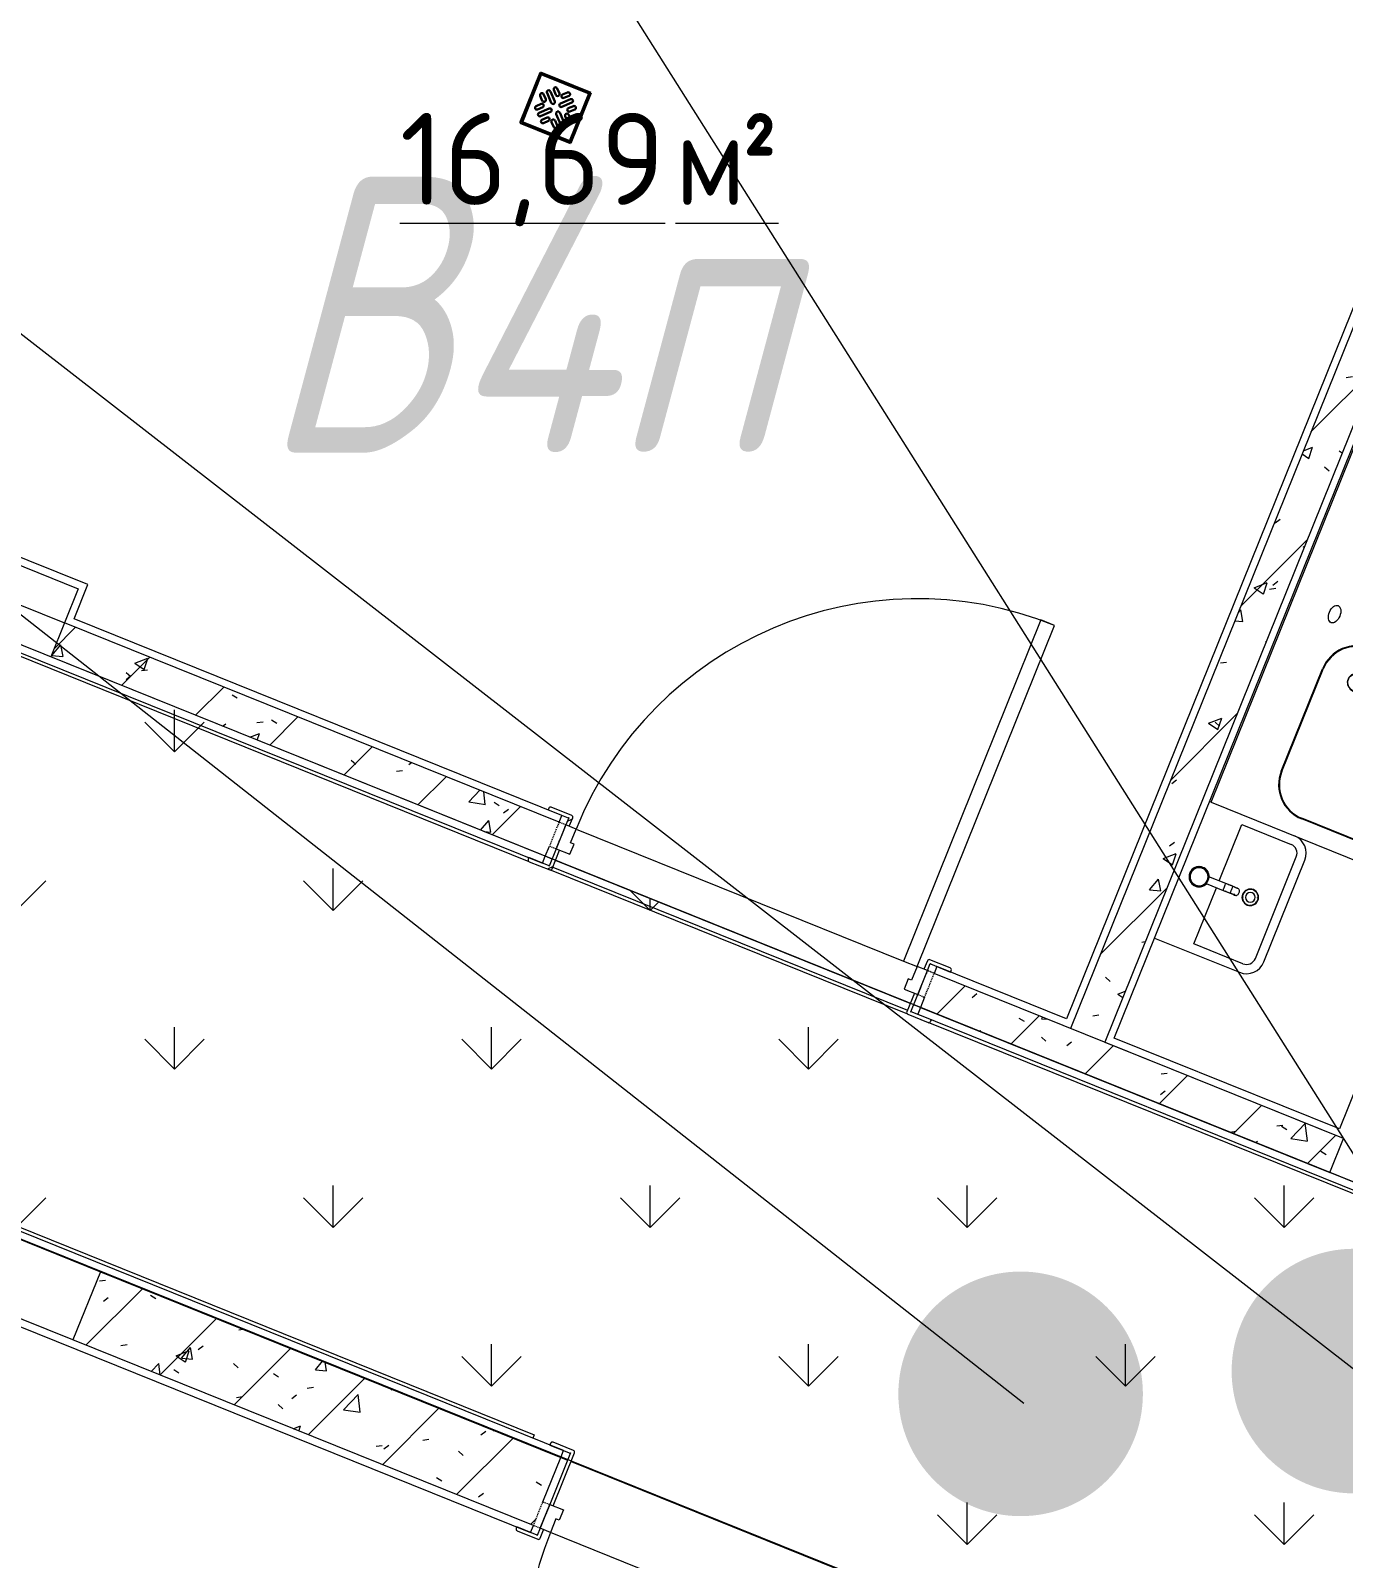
# Model space of a CAD drawing. Header units: millimetres. Extents: x -584918 to 2941280, y 3000189 to 4229862.
# Drawn here: x -420998 to -417427, y 3688016 to 3692171 of the extents above; entities that cross this region are included whole.
import ezdxf

# ---------------------------------------------------------------- set-up
doc = ezdxf.new("R2010")
doc.units = ezdxf.units.MM
doc.linetypes.add('ASVP_Невидимые', pattern=[5, 3, -2])
for name, color, linetype, lineweight in [('Двери', 7, 'Continuous', 0), ('Марки помещений', 7, 'Continuous', 0), ('Обобщенные модели', 7, 'Continuous', 0), ('Перекрытие', 7, 'Continuous', 0), ('Сантехника', 7, 'Continuous', 0), ('Стены внутренние', 7, 'Continuous', 0), ('Стены несущие', 7, 'Continuous', 0), ('Стены отделка', 7, 'Continuous', 0), ('экспертиза ДУ', 1, 'Continuous', 0), ('экспертиза ДУ категории', 1, 'Continuous', 0), ('экспертиза условные обозначения', 1, 'Continuous', 0)]:
    doc.layers.add(name, color=color, linetype=linetype, lineweight=lineweight)
doc.styles.add('GOST Common_2', font='', dxfattribs={"height": 500})
doc.styles.add('GOST Common_3', font='', dxfattribs={"width": 0.9, "height": 500})
doc.styles.add('mytext', font='isocpeur.ttf', dxfattribs={"width": 0.8, "oblique": 14.999978})
doc.styles.get('GOST Common_2').set_extended_font_data('GOST Common')
doc.styles.get('GOST Common_3').set_extended_font_data('GOST Common')
pattern_1 = [(45, (-437515.92, 3663725.22), (-141.4214, 141.4214), [])]
pattern_2 = [(50, (-437515.92, 3663725.22), (364.368, -31.8783), [38.1, -419.1]), (355, (-437515.92, 3663725.2), (-70.486, 382.1133), [30.48, -335.28]), (100.451, (-437485.56, 3663722.56), (293.885, 350.2334), [32.38, -356.18]), (46.184, (-437515.92, 3663826.8), (542.1585, -84.086), [57.15, -628.65]), (96.636, (-437470.74, 3663819.8), (474.805, 494.8554), [48.57, -534.27]), (351.184, (-437515.9, 3663826.8), (474.81, 494.85), [45.72, -502.92]), (21, (-437465.12, 3663801.42), (303.2285, -204.5305), [38.1, -419.1]), (326, (-437465.12, 3663801.4), (123.604, 368.376), [30.48, -335.28]), (71.451, (-437439.86, 3663784.37), (426.834, 163.8427), [32.38, -356.18]), (37.5, (-437515.92, 3663725.22), (6.17665, 169.11015), [16.764, -314.452, 16.764, -323.596, -336.55]), (37.5, (-437515.92, 3663725.22), (6.17665, 169.11015), [-671.576, 16.764, -319.786]), (7.5, (-437515.92, 3663725.22), (133.6389, 200.3615), [16.764, -177.292, 16.764, -306.832, -128.27]), (7.5, (-437515.92, 3663725.22), (133.6389, 200.3615), [-517.652, 16.764, -111.506]), (327.5, (-437629.21, 3663725.22), (271.1818, -11.45836), [16.764, -110.236, 16.764, -379.476, -525.78]), (327.5, (-437629.21, 3663725.22), (271.1818, -11.45836), [-523.24, 16.764, -509.016]), (317.5, (-437680, 3663725.22), (296.2585, 50.8528), [16.764, -148.336, 16.764, -246.38, -373.38]), (317.5, (-437680, 3663725.22), (296.2585, 50.8528), [-428.244, 16.764, -356.616])]

# ---------------------------------------------------------------- blocks, each defined once
blk = doc.blocks.new('VK_02_Мойка - Рукомойник-V162-АР Этаж 01')
at = {"layer": 'Сантехника', "color": 253, "true_color": 0xaaaaaa}
for p, q in [((-200, 0), (-200, -249)), ((-175, -249), (-175, -105)), ((-175, -105), (-9.9, -105)), ((9.9, -105), (175, -105)), ((175, -105), (175, -249)), ((-149, -275), (149, -275)), ((-149, -300), (149, -300))]:
    blk.add_line(p, q, dxfattribs=at)
for centre, radius, start, end in [((-149, -249), 51, 180, 270), ((-149, -249), 26, 180, 270), ((149, -249), 26, 270, 360), ((149, -249), 51, 270, 360)]:
    blk.add_arc(centre, radius, start, end, dxfattribs=at)
blk = doc.blocks.new('МС_03-03_Смеситель_Однокрановый - МС_03-03_Смеситель_Однокрановый-V163-АР Этаж 01')
at = {"layer": 'Сантехника', "color": 253, "true_color": 0xaaaaaa}
for p, q in [((-10, -24.6), (-10, -74.6)), ((10, -74.6), (10, -24.6)), ((-10, -74.6), (-10, -94.6)), ((-10, -74.6), (-10, -80.8)), ((10, -94.6), (10, -74.6)), ((10, -80.8), (10, -74.6)), ((-10, -83.3), (-10, -98.3)), ((-10, -94.6), (-9.9, -94.6)), ((-10, -108.1), (-10, -109.9)), ((10, -98.3), (10, -83.3)), ((10, -109.9), (10, -108.1))]:
    blk.add_line(p, q, dxfattribs=at)
at = {"layer": 'Сантехника', "color": 253, "true_color": 0xaaaaaa, "flags": 128}
for points in [[(-10, -83.3), (-10, -82), (-10, -80.8)], [(-10, -80.8), (-10, -82), (-10, -83.3)], [(10, -80.8), (10, -82), (10, -83.3)], [(10, -83.3), (10, -82), (10, -80.8)], [(9.9, -94.6), (9.5, -94.6), (8.9, -94.6), (8.1, -94.6), (7.1, -94.6), (5.9, -94.6), (4.5, -94.6), (3.1, -94.6), (1.6, -94.6), (0, -94.6), (-1.6, -94.6), (-3.1, -94.6), (-4.5, -94.6), (-5.9, -94.6), (-7.1, -94.6), (-8.1, -94.6), (-8.9, -94.6), (-9.5, -94.6), (-9.9, -94.6), (-10, -94.6)], [(-10, -108.1), (-10, -104.4), (-10, -98.3)], [(-10, -98.3), (-10, -104.4), (-10, -108.1)], [(-7, -104.8), (-8.1, -105.7), (-9.1, -107), (-9.8, -108.4), (-10, -109.9)], [(-10, -109.9), (-9.8, -111.5), (-9.1, -112.9), (-8.1, -114.2), (-6.7, -115.3), (-5, -116.2), (-3.1, -116.8), (-1, -117.2), (1, -117.2), (3.1, -116.8), (5, -116.2), (6.7, -115.3), (8.1, -114.2), (9.1, -112.9), (9.8, -111.5), (10, -109.9)], [(10, -109.9), (9.8, -108.4), (9.1, -107)], [(10, -98.3), (10, -104.4), (10, -108.1)], [(10, -108.1), (10, -104.4), (10, -98.3)]]:
    blk.add_lwpolyline(points, dxfattribs=at)
at = {"layer": 'Сантехника', "color": 253, "true_color": 0xaaaaaa}
for radius, start, end in [(27.5, 360, 180), (27.5, 165, 180), (27.5, 180, 248.3704), (27.5, 180, 198.023), (27.5, 143.312, 156.6878), (24.5, 360, 180), (24.5, 180, 360), (27.5, 101.9769, 138.0229), (27.5, 83.3119, 96.6877), (27.5, 41.9768, 78.0228), (27.5, 23.3117, 36.6875), (27.5, 0, 18.0226), (27.5, 203.3122, 216.688), (27.5, 221.9771, 238.1454), (27.5, 240, 248.4991), (27.5, 291.6291, 320), (27.5, 291.5009, 318.0232), (27.5, 320.4585, 360), (27.5, 323.3125, 336.6883), (27.5, 345, 360)]:
    blk.add_arc((0, 0), radius, start, end, dxfattribs=at)
for points, knots in [([(10, -24.6), (9.8, -24.6), (9.5, -24.6), (9, -24.7), (8.6, -24.8), (8.4, -24.9), (8, -25), (7.4, -25.1), (6.7, -25.3), (6.2, -25.4), (5.9, -25.4), (5.4, -25.5), (4.7, -25.6), (3.7, -25.8), (2.6, -25.9), (0.8, -26), (-0.8, -26), (-2.5, -25.9), (-3.5, -25.8), (-4.4, -25.7), (-5, -25.6), (-5.5, -25.5), (-5.9, -25.4), (-6.2, -25.4), (-6.4, -25.3), (-6.6, -25.3), (-7, -25.2), (-7.5, -25.1), (-8, -25), (-8.3, -24.9), (-8.6, -24.8), (-8.8, -24.8), (-9.1, -24.7), (-9.4, -24.6), (-9.7, -24.6), (-9.9, -24.6), (-10, -24.6)], [-1, -1, -1, -1, -0.958333, -0.916667, -0.895833, -0.885417, -0.875, -0.833333, -0.791667, -0.78125, -0.770833, -0.75, -0.708333, -0.666667, -0.611111, -0.555556, -0.444444, -0.388889, -0.333333, -0.305556, -0.277778, -0.25, -0.236111, -0.222222, -0.215278, -0.208333, -0.194444, -0.166667, -0.138889, -0.125, -0.111111, -0.097222, -0.083333, -0.055556, -0.027778, 0, 0, 0, 0]), ([(-9.9, -74.6), (-9.8, -74.6), (-9.5, -74.5), (-8.9, -74.5), (-8.1, -74.4), (-7.1, -74.4), (-5.5, -74.3), (-2.2, -74.2), (3.3, -74.2), (7.7, -74.4), (9.4, -74.5), (9.8, -74.6), (9.9, -74.6)], [0.05, 0.05, 0.05, 0.05, 0.1, 0.15, 0.2, 0.25, 0.3, 0.4, 0.6, 0.8, 0.9, 0.95, 0.95, 0.95, 0.95])]:
    blk.add_open_spline(points, degree=3, knots=knots, dxfattribs=at)
blk = doc.blocks.new('МС_03-04_Сифон_Бутылочный - Для умывальника_Гофрированный выпуск_DN1-V164-АР Этаж 01')
at = {"layer": 'Сантехника', "color": 253, "true_color": 0xaaaaaa}
for radius, start, end in [(22.5, 0, 180), (22.5, 180, 0), (21.5, 111.0198, 180), (21.5, 180, 0), (20, 158.285, 164.9916), (13.3, 0, 180), (13.3, 180, 0), (21.5, 0, 106.0385), (20, 17.91, 21.715), (20, 195.0084, 201.715), (20, 338.285, 344.9916)]:
    blk.add_arc((0, 0), radius, start, end, dxfattribs=at)
blk = doc.blocks.new('VM_Ванная моечная 2-секционная - ГхШ 700х1200-V186-АР Этаж 01')
at = {"layer": 'Сантехника'}
for p, q in [((-600, -5), (-600, 0)), ((600, 0), (600, -5)), ((-600, -5), (-600, -700)), ((-600, -5), (600, -5)), ((600, -700), (600, -5)), ((-450, -150), (-150, -150)), ((-450, -152), (-150, -152)), ((150, -150), (420.7, -150)), ((150, -152), (420.7, -152)), ((-550, -550), (-550, -250)), ((-548, -550), (-548, -250)), ((-52, -250), (-52, -550)), ((-50, -250), (-50, -550)), ((50, -550), (50, -250)), ((52, -550), (52, -250)), ((518.7, -250), (518.7, -550)), ((520.7, -250), (520.7, -550)), ((-150, -648), (-450, -648)), ((-150, -650), (-450, -650)), ((420.7, -648), (150, -648)), ((420.7, -650), (150, -650)), ((-600, -700), (600, -700))]:
    blk.add_line(p, q, dxfattribs=at)
at = {"layer": 'Сантехника', "color": 253, "true_color": 0xaaaaaa}
for p, q in [((-175, -250), (-170.4, -235.9)), ((-169.6, -234.9), (-158.2, -226.6)), ((-157.4, -226.2), (-142.6, -226.2)), ((-141.8, -226.6), (-130.4, -234.9)), ((-129.6, -235.9), (-125, -250)), ((425, -250), (429.6, -235.9)), ((430.4, -234.9), (441.8, -226.6)), ((442.6, -226.2), (457.4, -226.2)), ((458.2, -226.6), (469.6, -234.9)), ((470.4, -235.9), (475, -250)), ((-170.4, -264.1), (-175, -250)), ((-158.2, -273.4), (-169.6, -265.1)), ((-142.6, -273.8), (-157.4, -273.8)), ((-130.4, -265.1), (-141.8, -273.4)), ((-125, -250), (-129.6, -264.1)), ((429.6, -264.1), (425, -250)), ((441.8, -273.4), (430.4, -265.1)), ((457.4, -273.8), (442.6, -273.8)), ((469.6, -265.1), (458.2, -273.4)), ((475, -250), (470.4, -264.1))]:
    blk.add_line(p, q, dxfattribs=at)
at = {"layer": 'Сантехника', "flags": 128}
for points in [[(-25, -125), (-24.5, -122.1), (-23.1, -119.3), (-20.8, -116.7), (-17.7, -114.4), (-13.9, -112.5), (-9.6, -111.1), (-4.9, -110.3), (0, -110), (4.9, -110.3), (9.6, -111.1), (13.9, -112.5), (17.7, -114.4), (20.8, -116.7), (23.1, -119.3), (24.5, -122.1), (25, -125)], [(25, -125), (24.5, -127.9), (23.1, -130.7), (20.8, -133.3), (17.7, -135.6), (13.9, -137.5), (9.6, -138.9), (4.9, -139.7), (0, -140), (-4.9, -139.7), (-9.6, -138.9), (-13.9, -137.5), (-17.7, -135.6), (-20.8, -133.3), (-23.1, -130.7), (-24.5, -127.9), (-25, -125)]]:
    blk.add_lwpolyline(points, dxfattribs=at)
at = {"layer": 'Сантехника'}
for centre, radius, start, end in [((-450, -250), 100, 90, 180), ((-450, -250), 98, 90, 180), ((-150, -250), 100, 360, 90), ((-150, -250), 98, 0, 90), ((150, -250), 100, 90, 180), ((150, -250), 98, 90, 180), ((420.7, -250), 100, 0, 90), ((420.7, -250), 98, 0, 90), ((-150, -250), 25, 0, 180), ((450, -250), 25, 0, 180), ((-150, -250), 25, 180, 360), ((450, -250), 25, 180, 360), ((-450, -550), 100, 180, 270), ((-450, -550), 98, 180, 270), ((-150, -550), 98, 270, 0), ((-150, -550), 100, 270, 0), ((150, -550), 100, 180, 270), ((150, -550), 98, 180, 270), ((420.7, -550), 100, 270, 0), ((420.7, -550), 98, 270, 0)]:
    blk.add_arc(centre, radius, start, end, dxfattribs=at)
blk = doc.blocks.new('ADSK_Трап_ПП_Вертикальный - DN50-V195-АР Этаж 01')
at = {"layer": 'Сантехника', "lineweight": 30}
for p, q in [((74, 74), (-74, 74)), ((-74, 74), (-74, -74)), ((-70, 70), (70, 70)), ((-70, -70), (-70, 70)), ((-22.4, 43.4), (-11.8, 32.8)), ((-15.4, 50.5), (-4.7, 39.9)), ((14.9, 51), (4.3, 40.4)), ((22, 43.9), (11.4, 33.3)), ((70, 70), (70, -70)), ((74, -74), (74, 74)), ((-51, 14.9), (-40.4, 4.3)), ((-43.9, 22), (-33.3, 11.4)), ((-15.5, 8), (-36.7, 29.2)), ((-8.4, 15), (-29.6, 36.2)), ((8, 15.5), (29.2, 36.7)), ((15, 8.4), (36.2, 29.6)), ((43.4, 22.4), (32.8, 11.8)), ((50.5, 15.4), (39.9, 4.7)), ((-50.5, -15.4), (-39.9, -4.7)), ((-43.4, -22.4), (-32.8, -11.8)), ((-15, -8.4), (-36.2, -29.6)), ((-8, -15.5), (-29.2, -36.7)), ((-22, -43.9), (-11.4, -33.3)), ((-14.9, -51), (-4.3, -40.4)), ((15.4, -50.5), (4.7, -39.9)), ((8.4, -15), (29.6, -36.2)), ((22.4, -43.4), (11.8, -32.8)), ((15.5, -8), (36.7, -29.2)), ((43.9, -22), (33.3, -11.4)), ((51, -14.9), (40.4, -4.3)), ((-74, -74), (74, -74)), ((70, -70), (-70, -70))]:
    blk.add_line(p, q, dxfattribs=at)
for centre, radius, start, end in [((-18.9, 47), 5, 45, 225), ((18.4, 47.4), 5, 315, 135), ((-47.4, 18.4), 5, 45, 225), ((-36.8, 7.8), 5, 225, 45), ((-33.2, 32.7), 4.99, 45, 225), ((-12, 11.5), 4.99, 225, 45), ((-8.3, 36.4), 5, 225, 45), ((7.8, 36.8), 5, 135, 315), ((11.5, 12), 4.99, 135, 315), ((32.7, 33.2), 4.99, 315, 135), ((36.4, 8.3), 5, 135, 315), ((47, 18.9), 5, 315, 135), ((-47, -18.9), 5, 135, 315), ((-36.4, -8.3), 5, 315, 135), ((-32.7, -33.2), 4.99, 135, 315), ((-11.5, -12), 4.99, 315, 135), ((-7.8, -36.8), 5, 315, 135), ((8.3, -36.4), 5, 45, 225), ((12, -11.5), 4.99, 45, 225), ((33.2, -32.7), 4.99, 225, 45), ((36.8, -7.8), 5, 45, 225), ((47.4, -18.4), 5, 225, 45), ((-18.4, -47.4), 5, 135, 315), ((18.9, -47), 5, 225, 45)]:
    blk.add_arc(centre, radius, start, end, dxfattribs=at)
blk = doc.blocks.new('ВК_Домодедово_rvt-1-АР Этаж 01')
at = {"layer": 'Сантехника', "color": 253, "lineweight": 9, "true_color": 0xaaaaaa}
for name, p, rotation in [('ADSK_Трап_ПП_Вертикальный - DN50-V195-АР Этаж 01', (17945.7, 28235.4), 338.0499999999996), ('VM_Ванная моечная 2-секционная - ГхШ 700х1200-V186-АР Этаж 01', (19948.7, 26905.3), 68.05130091645731), ('VK_02_Мойка - Рукомойник-V162-АР Этаж 01', (19649.7, 26163.3), 68.05130091645765), ('МС_03-03_Смеситель_Однокрановый - МС_03-03_Смеситель_Однокрановый-V163-АР Этаж 01', (19696.1, 26144.6), 68.05130091645765), ('МС_03-04_Сифон_Бутылочный - Для умывальника_Гофрированный выпуск_DN1-V164-АР Этаж 01', (19835.2, 26088.6), 158.0513009164576)]:
    blk.add_blockref(name, p, dxfattribs=dict(at, rotation=rotation))
blk = doc.blocks.new('ASVP_ДверьДеревянная_1 полотно - Входная_внутр_ 1000х2000h_полотно_ Г Л _950 в свету_-7521736-АР Этаж 01')
at = {"layer": 'Двери', "lineweight": 18}
for p, q in [((500, 1050), (460, 1050)), ((460, 1050), (460, 50)), ((500, 50), (500, 1050)), ((-500, 50), (-530, 50)), ((-530, 50), (-530, -20)), ((-500, 10), (-500, 50)), ((460, 50), (500, 50)), ((530, 50), (500, 50)), ((500, 50), (500, 10)), ((530, -20), (530, 50)), ((-490, 10), (-500, 10)), ((-490, -20), (-490, 10)), ((500, 10), (490, 10)), ((490, 10), (490, -20)), ((-530, -20), (-490, -20)), ((490, -20), (530, -20))]:
    blk.add_line(p, q, dxfattribs=at)
at = {"layer": 'Двери', "linetype": 'ASVP_Невидимые', "lineweight": 18}
for p, q in [((-530, 50), (-550, 50)), ((-550, 50), (-550, -20)), ((-530, -20), (-530, 50)), ((550, 50), (530, 50)), ((530, 50), (530, -20)), ((550, -20), (550, 50)), ((-550, -20), (-530, -20)), ((530, -20), (550, -20))]:
    blk.add_line(p, q, dxfattribs=at)
at = {"layer": 'Двери'}
blk.add_arc((500, 50), 1000, 90, 180, dxfattribs=at)
blk = doc.blocks.new('ASVP_НАЛИЧНИК МДФ_Двери - Наличник дверной МДФ-V21-АР Этаж 01')
at = {"layer": 'Обобщенные модели'}
h = blk.add_hatch(dxfattribs=at)
h.set_pattern_fill('FP_13', color=256, style=0, pattern_type=2)
h.set_pattern_definition([(238.819, (-7377.38, -30529.885), (847.5705, 1239.66265), [208.25, -1874.25]), (228.514, (-7098.89, -30552.37), (-230.6314, -541.9913), [465.661, -465.661]), (220.384, (-7021.05, -30745.53), (-616.941, -697.6711), [263.418, -1053.671])])
h.paths.add_polyline_path([(585, -10), (588.5, -8.5), (590, -5), (590, 0), (530, 0), (529.9, 50), (520, 50), (520, -5), (521.5, -8.5), (525.2, -10), (562.1, -10)])
h.paths.add_polyline_path([(-525, -10), (-521.5, -8.5), (-520, -3.7), (-520, 50), (-530, 50), (-531, 0), (-590, 0), (-590, -5), (-588.5, -8.5), (-585, -10), (-526.4, -10)])
for p, q in [((-530, 50), (-530, -1)), ((-520, -5), (-520, 50)), ((520, 50), (520, -5)), ((530, -1), (530, 50)), ((-531, 0), (-590, 0)), ((-590, 0), (-590, -5)), ((590, 0), (531, 0)), ((590, -5), (590, 0)), ((-585, -10), (-525, -10)), ((-531, -1), (-531, 0)), ((-530, -1), (-531, -1)), ((525, -10), (585, -10)), ((531, -1), (530, -1)), ((531, 0), (531, -1))]:
    blk.add_line(p, q, dxfattribs=at)
for centre, start, end in [((-585, -5), 180, 270), ((-525, -5), 270, 360), ((525, -5), 180, 270), ((585, -5), 270, 360)]:
    blk.add_arc(centre, 5, start, end, dxfattribs=at)
blk = doc.blocks.new('ASVP_НАЛИЧНИК МДФ_Двери - Наличник дверной МДФ-V22-АР Этаж 01')
at = {"layer": 'Обобщенные модели'}
h = blk.add_hatch(dxfattribs=at)
h.set_pattern_fill('FP_14', color=256, style=0, pattern_type=2)
h.set_pattern_definition([(58.819, (7377.38, 30669.885), (-847.5705, -1239.66265), [208.25, -1874.25]), (48.514, (7098.89, 30692.37), (230.6308, 541.9905), [465.661, -465.661]), (40.384, (7021.05, 30885.53), (616.941, 697.6711), [263.418, -1053.671])])
h.paths.add_polyline_path([(-590, 0), (-590, -5), (-588.5, -8.5), (-585, -10), (-525, -10), (-521.5, -8.5), (-520, -4.8), (-520, 20), (-530, 20), (-531, 0), (-589, 0)])
h.paths.add_polyline_path([(520, 20), (520, -5), (521.5, -8.5), (525, -10), (585, -10), (588.5, -8.5), (590, -5), (590, 0), (530, -1), (530, 20), (521.5, 20)])
for p, q in [((-531, 0), (-590, 0)), ((-590, 0), (-590, -5)), ((-531, -1), (-531, 0)), ((-530, 20), (-530, -1)), ((-520, -5), (-520, 20)), ((520, 20), (520, -5)), ((530, -1), (530, 20)), ((-585, -10), (-525, -10)), ((-530, -1), (-531, -1)), ((525, -10), (585, -10)), ((531, -1), (530, -1)), ((590, 0), (531, 0)), ((531, 0), (531, -1)), ((590, -5), (590, 0))]:
    blk.add_line(p, q, dxfattribs=at)
for centre, start, end in [((-585, -5), 180, 270), ((-525, -5), 270, 360), ((525, -5), 180, 270), ((585, -5), 270, 360)]:
    blk.add_arc(centre, 5, start, end, dxfattribs=at)
blk = doc.blocks.new('ASVP_ДверьДеревянная_1 полотно - Входная_внутр_ 900х2000h_полотно_ Г Пр _850 в свету_-7724403-АР Этаж 01')
at = {"layer": 'Двери', "lineweight": 18}
for p, q in [((-450, 1000), (-410, 1000)), ((-450, 100), (-450, 1000)), ((-410, 1000), (-410, 100)), ((-480, 100), (-450, 100)), ((-480, 30), (-480, 100)), ((-410, 100), (-450, 100)), ((-450, 100), (-450, 60)), ((450, 100), (480, 100)), ((450, 60), (450, 100)), ((480, 100), (480, 30)), ((-450, 60), (-440, 60)), ((-440, 60), (-440, 30)), ((440, 60), (450, 60)), ((440, 30), (440, 60)), ((-440, 30), (-480, 30)), ((480, 30), (440, 30))]:
    blk.add_line(p, q, dxfattribs=at)
at = {"layer": 'Двери', "linetype": 'ASVP_Невидимые', "lineweight": 18}
for p, q in [((-500, 100), (-480, 100)), ((-500, 30), (-500, 100)), ((-480, 100), (-480, 30)), ((480, 100), (500, 100)), ((480, 30), (480, 100)), ((500, 100), (500, 30)), ((-480, 30), (-500, 30)), ((500, 30), (480, 30))]:
    blk.add_line(p, q, dxfattribs=at)
at = {"layer": 'Двери'}
blk.add_arc((-450, 100), 900, 0, 90, dxfattribs=at)
blk = doc.blocks.new('ASVP_НАЛИЧНИК МДФ_Двери - Наличник дверной МДФ-7487697-АР Этаж 01')
at = {"layer": 'Обобщенные модели'}
h = blk.add_hatch(dxfattribs=at)
h.set_pattern_fill('FP_16', color=256, style=0, pattern_type=2)
h.set_pattern_definition([(58.819, (7977.38, 29069.885), (-847.5705, -1239.66265), [208.25, -1874.25]), (48.514, (7698.89, 29092.37), (230.6314, 541.9913), [465.661, -465.661]), (40.384, (7621.05, 29285.53), (616.941, 697.6711), [263.418, -1053.671])])
h.paths.add_polyline_path([(-480, 150), (-481, 0), (-540, 0), (-540, -5), (-537.5, -9), (-535, -10), (-475, -10), (-471.5, -8.5), (-470, -5), (-470, 150)])
h.paths.add_polyline_path([(470, 150), (470, -5), (471.5, -8.5), (475, -10), (535, -10), (538.5, -8.5), (540, -5), (540, 0), (480, -1), (480, 150)])
for p, q in [((-480, 150), (-480, -1)), ((-470, -5), (-470, 150)), ((470, 150), (470, -5)), ((480, -1), (480, 150)), ((-481, 0), (-540, 0)), ((-540, 0), (-540, -5)), ((-481, -1), (-481, 0)), ((540, 0), (481, 0)), ((481, 0), (481, -1)), ((540, -5), (540, 0)), ((-535, -10), (-475, -10)), ((-480, -1), (-481, -1)), ((475, -10), (535, -10)), ((481, -1), (480, -1))]:
    blk.add_line(p, q, dxfattribs=at)
for centre, start, end in [((-535, -5), 180, 270), ((-475, -5), 270, 360), ((475, -5), 180, 270), ((535, -5), 270, 360)]:
    blk.add_arc(centre, 5, start, end, dxfattribs=at)
blk = doc.blocks.new('ASVP_НАЛИЧНИК МДФ_Двери - Наличник дверной МДФ-7487696-АР Этаж 01')
at = {"layer": 'Обобщенные модели'}
for p, q in [((-480, 20), (-480, -1)), ((-470, -5), (-470, 20)), ((470, 20), (470, -5)), ((480, -1), (480, 20)), ((-481, 0), (-540, 0)), ((-540, 0), (-540, -5)), ((-535, -10), (-475, -10)), ((-481, -1), (-481, 0)), ((-480, -1), (-481, -1)), ((475, -10), (535, -10)), ((481, -1), (480, -1)), ((540, 0), (481, 0)), ((481, 0), (481, -1)), ((540, -5), (540, 0))]:
    blk.add_line(p, q, dxfattribs=at)
for centre, start, end in [((-535, -5), 180, 270), ((-475, -5), 270, 360), ((475, -5), 180, 270), ((535, -5), 270, 360)]:
    blk.add_arc(centre, 5, start, end, dxfattribs=at)

msp = doc.modelspace()

# ---------------------------------------------------------------- hatches: boundary and pattern name
at = {"layer": 'Стены внутренние'}
h = msp.add_hatch(dxfattribs=at)
h.set_pattern_fill('FP_1', color=256, style=0, pattern_type=2)
h.set_pattern_definition(pattern_1)
h.paths.add_polyline_path([(-418076.573, 3689420.111), (-416693.601, 3692851.931), (-416786.352, 3692889.309), (-418169.325, 3689457.489), (-418076.674, 3689420.152)])
h = msp.add_hatch(dxfattribs=at)
h.set_pattern_fill('FP_2', color=256, style=0, pattern_type=2)
h.set_pattern_definition(pattern_2)
h.paths.add_polyline_path([(-418076.573, 3689420.111), (-416693.601, 3692851.931), (-416786.352, 3692889.309), (-418169.325, 3689457.489), (-418076.674, 3689420.152)])
h = msp.add_hatch(dxfattribs=at)
h.set_pattern_fill('FP_1', color=256, style=0, pattern_type=2)
h.set_pattern_definition(pattern_1)
h.paths.add_polyline_path([(-417928.447, 3689252.604), (-417891.069, 3689345.356), (-418540.332, 3689606.999), (-418577.71, 3689514.248), (-417953.63, 3689262.752)])
h.paths.add_polyline_path([(-419597.981, 3689925.401), (-419560.603, 3690018.153), (-420905.505, 3690560.129), (-420942.883, 3690467.377), (-419605.456, 3689928.414)])
h = msp.add_hatch(dxfattribs=at)
h.set_pattern_fill('FP_2', color=256, style=0, pattern_type=2)
h.set_pattern_definition(pattern_2)
h.paths.add_polyline_path([(-417928.447, 3689252.604), (-417891.069, 3689345.356), (-418540.332, 3689606.999), (-418577.71, 3689514.248), (-417953.63, 3689262.752)])
h.paths.add_polyline_path([(-419597.981, 3689925.401), (-419560.603, 3690018.153), (-420905.505, 3690560.129), (-420942.883, 3690467.377), (-419605.456, 3689928.414)])
h = msp.add_hatch(dxfattribs=at)
h.set_pattern_fill('FP_1', color=256, style=0, pattern_type=2)
h.set_pattern_definition(pattern_1)
h.paths.add_polyline_path([(-417464.687, 3689065.716), (-417427.31, 3689158.468), (-417891.069, 3689345.356), (-417928.447, 3689252.604), (-417694.849, 3689158.468)])
h = msp.add_hatch(dxfattribs=at)
h.set_pattern_fill('FP_2', color=256, style=0, pattern_type=2)
h.set_pattern_definition(pattern_2)
h.paths.add_polyline_path([(-417464.687, 3689065.716), (-417427.31, 3689158.468), (-417891.069, 3689345.356), (-417928.447, 3689252.604), (-417694.849, 3689158.468)])
h = msp.add_hatch(dxfattribs=at)
h.set_pattern_fill('FP_1', color=256, style=0, pattern_type=2)
h.set_pattern_definition(pattern_1)
h.paths.add_polyline_path([(-419630.513, 3688105.665), (-419555.758, 3688291.168), (-420807.908, 3688795.766), (-420882.663, 3688610.263), (-419637.989, 3688108.677)])
h = msp.add_hatch(dxfattribs=at)
h.set_pattern_fill('FP_2', color=256, style=0, pattern_type=2)
h.set_pattern_definition(pattern_2)
h.paths.add_polyline_path([(-419630.513, 3688105.665), (-419555.758, 3688291.168), (-420807.908, 3688795.766), (-420882.663, 3688610.263), (-419637.989, 3688108.677)])
at = {"layer": 'экспертиза ДУ', "lineweight": 0}
h = msp.add_hatch(color=30, dxfattribs=at)
edge = h.paths.add_edge_path()
edge.add_arc((-417398.857, 3688525.745), 332.544, 0, 360)
h = msp.add_hatch(color=5, dxfattribs=at)
edge = h.paths.add_edge_path()
edge.add_arc((-418305.278, 3688463.787), 332.544, 0, 360)
at = {"layer": 'экспертиза условные обозначения'}
h = msp.add_hatch(dxfattribs=at)
h.set_pattern_fill('GRASS', color=3, scale=24)
h.set_pattern_definition([(90, (-497764.9, 3475975.67), (-431.0523, 431.0523), [114.3, -747.8046]), (45, (-497764.9, 3475975.7), (-431.0523, 431.0523), [114.3, -495.3]), (135, (-497764.9, 3475975.7), (-431.0523, -431.0523), [114.3, -495.3])])
h.paths.add_polyline_path([(-422192.934, 3690971.975), (-411340.963, 3686598.793), (-411901.627, 3685207.514), (-421362.32, 3689020.032), (-424502.041, 3681228.874), (-425893.319, 3681789.538)])

# ---------------------------------------------------------------- linework, layer by layer
at = {"layer": 'Перекрытие'}
for p, q in [((-421554.769, 3690821.772), (-420905.505, 3690560.129)), ((-419514.227, 3689999.464), (-418623.809, 3689640.639)), ((-419579.43, 3689917.926), (-419597.981, 3689925.401)), ((-418605.535, 3689525.461), (-419570.155, 3689914.188)), ((-418577.71, 3689514.248), (-418596.26, 3689521.723)), ((-419555.758, 3688291.168), (-419537.207, 3688283.693)), ((-419527.932, 3688279.955), (-418656.064, 3687928.606)), ((-418786.471, 3687765.528), (-419584.137, 3688086.976))]:
    msp.add_line(p, q, dxfattribs=at)
at = {"layer": 'Стены внутренние'}
for p, q in [((-419641.657, 3689910.658), (-422178.421, 3690932.936)), ((-418612.111, 3689495.766), (-419586.006, 3689888.231)), ((-419577.631, 3689895.638), (-418613.011, 3689506.91)), ((-416580.845, 3688677.196), (-418556.46, 3689473.34)), ((-421381.032, 3689059.071), (-419628.021, 3688352.634)), ((-419628.021, 3688352.634), (-419631.759, 3688343.359))]:
    msp.add_line(p, q, dxfattribs=at)
at = {"layer": 'Стены несущие'}
for p, q in [((-416786.352, 3692889.309), (-418169.325, 3689457.489)), ((-416693.601, 3692851.931), (-418076.573, 3689420.111)), ((-420905.505, 3690560.129), (-420942.883, 3690467.377)), ((-419560.603, 3690018.153), (-420905.505, 3690560.129)), ((-419597.981, 3689925.401), (-420942.883, 3690467.377)), ((-419597.981, 3689925.401), (-419586.767, 3689953.227)), ((-417427.31, 3689158.468), (-418540.332, 3689606.999)), ((-418566.497, 3689542.073), (-418577.71, 3689514.248)), ((-418577.71, 3689514.248), (-417464.687, 3689065.716)), ((-417891.069, 3689345.356), (-417445.86, 3689165.943)), ((-417464.687, 3689065.716), (-417427.31, 3689158.468)), ((-420807.908, 3688795.766), (-420882.663, 3688610.263)), ((-420807.908, 3688795.766), (-419555.758, 3688291.168)), ((-419630.513, 3688105.665), (-420882.663, 3688610.263)), ((-419604.349, 3688170.591), (-419555.758, 3688291.168))]:
    msp.add_line(p, q, dxfattribs=at)
at = {"layer": 'Стены отделка'}
for p, q in [((-416812.378, 3692878.234), (-418180.399, 3689483.515)), ((-418050.547, 3689431.186), (-416682.526, 3692825.905)), ((-422183.959, 3690945.949), (-419605.456, 3689906.851)), ((-420842.102, 3690663.956), (-421528.466, 3690940.55)), ((-421517.391, 3690914.524), (-420868.128, 3690652.881)), ((-420942.883, 3690467.377), (-421592.146, 3690729.02)), ((-420868.128, 3690652.881), (-420905.505, 3690560.129)), ((-420879.479, 3690571.204), (-420842.102, 3690663.956)), ((-419553.127, 3690036.704), (-420879.479, 3690571.204)), ((-419560.603, 3690018.153), (-419553.127, 3690036.704)), ((-419605.456, 3689906.851), (-419597.981, 3689925.401)), ((-418532.857, 3689625.55), (-418540.332, 3689606.999)), ((-418180.399, 3689483.515), (-418532.857, 3689625.55)), ((-417288.874, 3689555.501), (-417438.384, 3689184.494)), ((-418577.71, 3689514.248), (-418585.185, 3689495.697)), ((-418585.185, 3689495.697), (-416544.644, 3688673.389)), ((-418076.573, 3689420.111), (-417891.069, 3689345.356)), ((-417438.384, 3689184.494), (-418050.547, 3689431.186)), ((-417279.183, 3688990.961), (-417464.687, 3689065.716)), ((-419548.282, 3688309.719), (-421375.494, 3689046.058)), ((-421364.42, 3689020.032), (-420807.908, 3688795.766)), ((-420882.663, 3688610.263), (-421346.423, 3688797.151)), ((-421335.348, 3688771.125), (-419637.989, 3688087.114)), ((-419555.758, 3688291.168), (-419548.282, 3688309.719)), ((-419637.989, 3688087.114), (-419630.513, 3688105.665))]:
    msp.add_line(p, q, dxfattribs=at)
at = {"layer": 'экспертиза ДУ'}
for points in [[(-414128.092, 3683938.829), (-466280.006, 3766452.029)], [(-418296.967, 3688437.976), (-502010.006, 3754232.029)], [(-502010.006, 3754232.029), (-417396.569, 3688529.49)]]:
    msp.add_lwpolyline(points, dxfattribs=at)
at = {"layer": 'экспертиза условные обозначения', "color": 3}
msp.add_lwpolyline([(-422192.934, 3690971.975), (-411340.963, 3686598.793), (-411901.627, 3685207.514), (-421362.32, 3689020.032), (-424502.041, 3681228.874), (-425893.319, 3681789.538), (-422192.934, 3690971.975)], dxfattribs=at)

# ---------------------------------------------------------------- block references
msp.add_blockref('ВК_Домодедово_rvt-1-АР Этаж 01', (-437515.924, 3663725.217))
at = {"layer": 'Двери'}
for name, p, rotation in [('ASVP_ДверьДеревянная_1 полотно - Входная_внутр_ 1000х2000h_полотно_ Г Л _950 в свету_-7521736-АР Этаж 01', (-419069.156, 3689766.2), 338.0513009164573), ('ASVP_ДверьДеревянная_1 полотно - Входная_внутр_ 900х2000h_полотно_ Г Пр _850 в свету_-7724403-АР Этаж 01', (-419129.376, 3688011.528), 158.0513009164568)]:
    msp.add_blockref(name, p, dxfattribs=dict(at, rotation=rotation))
at = {"layer": 'Обобщенные модели'}
for name, p, rotation in [('ASVP_НАЛИЧНИК МДФ_Двери - Наличник дверной МДФ-V22-АР Этаж 01', (-419042.992, 3689831.127), 158.0513009164571), ('ASVP_НАЛИЧНИК МДФ_Двери - Наличник дверной МДФ-V21-АР Этаж 01', (-419095.321, 3689701.274), 338.0513009164573), ('ASVP_НАЛИЧНИК МДФ_Двери - Наличник дверной МДФ-7487697-АР Этаж 01', (-419084.523, 3688122.831), 158.0513009164568), ('ASVP_НАЛИЧНИК МДФ_Двери - Наличник дверной МДФ-7487696-АР Этаж 01', (-419174.229, 3687900.226), 338.0513009164566)]:
    msp.add_blockref(name, p, dxfattribs=dict(at, rotation=rotation))

# ---------------------------------------------------------------- texts
at = {"layer": 'Марки помещений', "char_height": 250, "attachment_point": 1}
for s, insert, width, style in [('\\L16,69 ', (-419993.608, 3691946.642), 909.11362, 'GOST Common_2'), ('\\L\\fGOST Common|b0|i0|c238|p34|;\\W.9;\\L²', (-419064.92, 3691946.642), 165.94931, 'GOST Common_3'), ('\\L\\fGOST Common|b0|i0|c204|p34|;\\W.9;\\Lм', (-419243.514, 3691946.642), 216.45562, 'GOST Common_2')]:
    msp.add_mtext(s, dxfattribs=dict(at, insert=insert, width=width, style=style))
at = {"layer": 'экспертиза ДУ категории', "lineweight": 50, "insert": (-420373.394, 3691773.005), "char_height": 750, "attachment_point": 1, "style": 'mytext'}
msp.add_mtext_dynamic_manual_height_columns('В4п', width=2459.42723, gutter_width=17359.771, heights=[0], dxfattribs=at)

doc.saveas('drawing.dxf')
